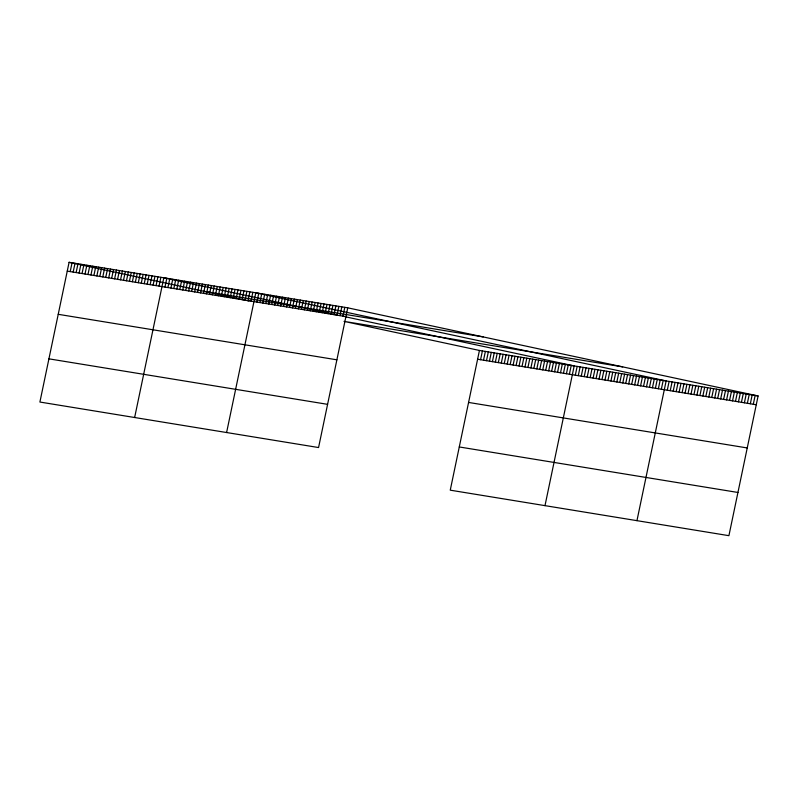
<?xml version="1.0" encoding="UTF-8"?>
<svg xmlns="http://www.w3.org/2000/svg" width="798" height="798" viewBox="0 0 798 798"><rect width="100%" height="100%" fill="white"/><g stroke="black" fill="none" stroke-linecap="round" stroke-linejoin="round"><path stroke-width="1.2" d="M347.748 307.829L69.087 262.323L39.9 402.042L318.562 447.548L347.748 307.829L758.1 395.958L728.913 535.677L450.252 490.171L479.438 350.452L758.1 395.958M70.214 271.589L72.049 262.811M73.177 272.078L75.012 263.29M76.139 272.557L77.975 263.779M79.102 273.046L80.927 264.258M82.054 273.524L83.89 264.746M85.017 274.003L86.852 265.225M87.98 274.492L89.815 265.714M90.942 274.971L92.777 266.193M93.905 275.46L95.74 266.682M96.857 275.938L98.693 267.16M99.82 276.427L101.655 267.639M102.782 276.906L104.618 268.128M105.745 277.395L107.58 268.607M108.708 277.874L110.543 269.096M111.67 278.362L113.496 269.574M114.623 278.841L116.458 270.063M117.585 279.33L119.421 270.542M120.548 279.809L122.383 271.031M123.51 280.298L125.346 271.51M126.473 280.776L128.308 271.998M129.426 281.255L131.261 272.477M132.388 281.744L134.224 272.966M135.351 282.223L137.186 273.445M138.313 282.711L140.149 273.933M141.276 283.19L143.111 274.412M144.239 283.679L146.064 274.901M147.191 284.158L149.027 275.38M150.154 284.647L151.989 275.859M153.116 285.125L154.952 276.347M156.079 285.614L157.914 276.826M159.041 286.093L160.867 277.315M134.643 417.514L163.829 277.794L336.766 314.931M164.967 287.061L166.802 278.283M167.929 287.549L169.765 278.761M170.902 288.028L172.727 279.25M173.864 288.517L175.7 279.739M176.827 288.996L178.662 280.218M179.799 289.484L181.635 280.706M182.762 289.973L184.597 281.185M185.725 290.452L187.56 281.674M188.697 290.941L190.532 282.153M191.66 291.42L193.495 282.642M194.632 291.908L196.458 283.12M197.595 292.387L199.43 283.609M200.557 292.876L202.393 284.098M203.53 293.355L205.365 284.577M206.492 293.844L208.328 285.066M209.455 294.332L211.29 285.544M212.428 294.811L214.263 286.033M215.39 295.3L217.226 286.512M218.363 295.779L220.198 287.001M221.325 296.267L223.161 287.489M224.288 296.746L226.123 287.968M227.26 297.235L229.096 288.457M230.223 297.724L232.058 288.936M233.196 298.203L235.021 289.425M236.158 298.691L237.994 289.903M239.121 299.17L240.956 290.392M242.093 299.659L243.929 290.871M245.056 300.138L246.891 291.36M248.018 300.627L249.854 291.849M250.991 301.105L252.826 292.327M226.602 432.536L255.789 292.816L666.14 380.935L636.954 520.655M256.926 302.083L258.751 293.295M259.889 302.562L261.724 293.784M262.851 303.05L264.687 294.262M265.824 303.529L267.659 294.751M268.786 304.018L270.622 295.24M271.749 304.497L273.584 295.719M274.721 304.986L276.557 296.208M277.684 305.474L279.519 296.686M280.657 305.953L282.482 297.175M283.619 306.442L285.455 297.654M286.582 306.921L288.417 298.143M289.554 307.41L291.39 298.622M292.517 307.888L294.352 299.11M295.479 308.377L297.315 299.599M298.452 308.856L300.287 300.078M301.415 309.345L303.25 300.567M304.387 309.833L306.223 301.046M307.35 310.312L309.185 301.534M310.312 310.801L312.148 302.013M313.285 311.28L315.12 302.502M316.247 311.769L318.083 302.981M319.21 312.247L321.045 303.469M322.183 312.736L324.018 303.958M325.145 313.215L326.981 304.437M328.118 313.704L329.953 304.926M331.08 314.193L332.916 305.405M334.043 314.671L335.878 305.893M337.015 315.16L338.851 306.372M339.978 315.639L341.813 306.861M342.95 316.128L344.776 307.35M480.566 359.718L482.401 350.93M483.528 360.197L485.364 351.419M486.491 360.686L488.326 351.898M489.453 361.165L491.289 352.387M492.416 361.654L494.241 352.866M495.368 362.132L497.204 353.354M498.331 362.621L500.166 353.833M501.294 363.1L503.129 354.322M504.256 363.589L506.092 354.801M507.219 364.068L509.054 355.29M510.171 364.546L512.007 355.768M513.134 365.035L514.969 356.257M516.097 365.514L517.932 356.736M519.059 366.003L520.895 357.225M522.022 366.481L523.857 357.704M524.984 366.97L526.81 358.182M527.937 367.449L529.772 358.671M530.899 367.938L532.735 359.15M533.862 368.417L535.697 359.639M536.825 368.905L538.66 360.117M539.787 369.384L541.623 360.606M542.74 369.873L544.575 361.085M545.702 370.352L547.538 361.574M548.665 370.841L550.5 362.053M551.627 371.319L553.463 362.541M554.59 371.798L556.425 363.02M557.553 372.287L559.378 363.509M560.505 372.766L562.341 363.988M563.468 373.255L565.303 364.477M566.43 373.733L568.266 364.955M569.393 374.222L571.228 365.434M544.994 505.643L574.181 365.923L344.975 316.696M575.318 375.19L577.154 366.412M578.281 375.668L580.116 366.89M581.253 376.157L583.089 367.379M584.216 376.646L586.051 367.858M587.178 377.125L589.014 368.347M590.151 377.614L591.986 368.826M593.114 378.092L594.949 369.314M596.086 378.581L597.921 369.793M599.049 379.06L600.884 370.282M602.011 379.549L603.847 370.771M604.984 380.028L606.819 371.25M607.946 380.516L609.782 371.738M610.919 381.005L612.744 372.217M613.881 381.484L615.717 372.706M616.844 381.973L618.679 373.185M619.817 382.451L621.652 373.673M622.779 382.94L624.615 374.152M625.742 383.419L627.577 374.641M628.714 383.908L630.55 375.13M631.677 384.387L633.512 375.609M634.649 384.875L636.475 376.097M637.612 385.364L639.447 376.576M640.575 385.843L642.41 377.065M643.547 386.332L645.383 377.544M646.51 386.811L648.345 378.033M649.472 387.299L651.308 378.521M652.445 387.778L654.28 379M655.407 388.267L657.243 379.489M658.38 388.756L660.205 379.968M661.343 389.234L663.178 380.456M667.278 390.202L669.113 381.424M670.24 390.691L672.076 381.903M673.203 391.17L675.038 382.392M676.175 391.658L678.011 382.88M679.138 392.137L680.973 383.359M682.11 392.626L683.946 383.848M685.073 393.115L686.908 384.327M688.036 393.594L689.871 384.816M691.008 394.082L692.844 385.294M693.971 394.561L695.806 385.783M696.943 395.05L698.769 386.262M699.906 395.529L701.741 386.751M702.868 396.017L704.704 387.239M705.841 396.506L707.676 387.718M708.804 396.985L710.639 388.207M711.766 397.474L713.602 388.686M714.739 397.953L716.574 389.175M717.701 398.441L719.537 389.653M720.674 398.92L722.499 390.142M723.636 399.409L725.472 390.631M726.599 399.888L728.434 391.11M729.572 400.377L731.407 391.599M732.534 400.865L734.369 392.077M735.497 401.344L737.332 392.566M738.469 401.833L740.305 393.045M741.432 402.312L743.267 393.534M744.404 402.8L746.23 394.013M747.367 403.279L749.202 394.501M750.329 403.768L752.165 394.99M753.302 404.247L755.137 395.469M204.507 291.41L483.159 336.906M67.251 271.111L345.913 316.606M622.679 366.871L344.028 321.375L479.438 350.452M477.603 359.23L756.265 404.736M58.224 314.312L336.886 359.818M468.586 402.441L747.237 447.947M48.927 358.841L327.589 404.337M459.279 446.96L737.941 492.466M69.087 262.323L244.368 299.968M246.712 300.467L249.056 300.976"/></g></svg>
